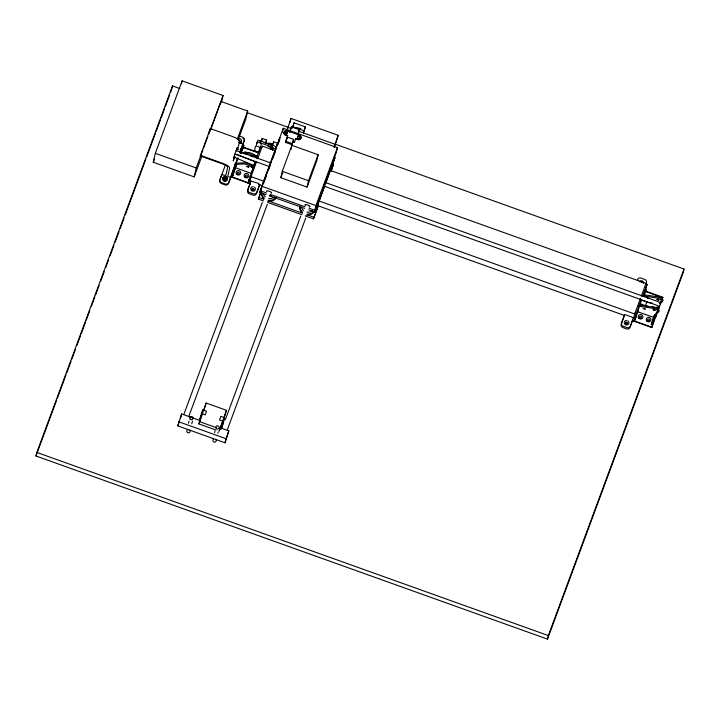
<?xml version="1.0" encoding="UTF-8"?>
<svg xmlns="http://www.w3.org/2000/svg" width="720" height="720" viewBox="0 0 720 720"><rect width="100%" height="100%" fill="white"/><g stroke="black" fill="none" stroke-linecap="round" stroke-linejoin="round"><path stroke-width="1.08" d="M624.393 315.027L625.239 314.757A1.476 0.468 20.4 0 1 625.509 314.82L632.07 317.169A1.476 0.468 20.4 0 1 632.439 317.358L633.132 317.97M633.708 318.375L633.888 317.952M271.287 149.445L272.133 145.737L271.728 145.143L260.028 140.697A2.322 0.666 20.3 0 0 257.688 140.562L257.058 143.352M222.84 177.939L222.84 177.939A2.511 2.403 12.8 0 1 227.493 179.604L226.62 176.832M250.812 181.089L258.237 183.303L259.398 184.401M653.121 323.325L651.708 327.546L632.52 320.679M209.34 131.697L208.773 133.011M651.87 322.866L654.588 314.64L651.303 324.639L651.87 322.812L653.121 323.262M645.894 283.842L645.552 284.625M236.565 150.777L237.258 147.654M262.242 146.466L261.882 147.357M632.34 320.805L633.123 318.438M270.45 144.792L270.09 144.306A2.322 0.666 20.3 0 0 268.209 143.937M239.382 142.758L242.937 144.09L244.296 140.562A2.673 2.565 12.8 0 0 242.667 137.25L239.841 136.242M335.583 144.297L684 269.046L683.19 272.619L547.515 639.135L36 455.994L36.81 452.421L172.485 85.905L179.901 88.56M201.96 155.889L194.193 176.886L153.279 162.243L155.313 153.315L182.133 80.865L223.038 95.508L221.688 101.457M171.882 88.587L172.485 85.905M181.458 83.844L182.133 80.865M194.193 176.886L196.218 167.958L202.824 150.111M220.617 177.561L221.796 174.726L225.774 175.509L227.628 167.364A5.355 1.53 20.3 0 0 222.939 164.061L200.277 155.952L200.412 155.358L223.074 163.467A7.479 2.133 20.3 0 1 229.626 168.084L227.79 176.265L230.49 177.561L228.762 182.52A2.673 2.565 12.8 0 1 225.36 184.023L221.58 182.673A2.673 2.565 12.8 0 1 219.951 179.37M209.619 131.661L210.321 128.601L232.974 136.71A7.479 2.133 20.3 0 1 239.535 141.327L237.69 149.463L238.752 149.283M220.41 104.445L221.076 101.502L247.698 111.033L245.916 118.872L238.203 139.716M235.107 165.186L235.557 163.251L243.936 162.783A4.248 1.215 20.3 0 1 249.498 164.448L253.485 166.635M232.803 175.275L232.38 176.598L236.367 164.898L232.02 177.597L233.289 174.078L232.866 175.392M220.401 427.824L228.789 430.83L224.955 442.764L177.759 425.862L181.593 413.928L200.475 420.687M180.657 418.023L181.593 413.928M188.514 423.297L189.009 421.11M191.817 423.783L192.438 421.047M256.392 145.152L256.941 142.344A2.412 0.684 20.3 0 1 259.362 142.479A2.412 0.684 20.3 0 1 261.477 143.964L256.482 158.085M249.966 181.395L251.046 176.634L256.509 161.883M252.171 171.648L253.035 167.841L249.057 165.654A4.248 1.215 20.3 0 0 243.495 163.98L235.107 164.448L230.904 176.877M249.606 183.177L250.146 183.78L230.967 176.913M261.774 140.301L262.197 138.429L266.607 140.004L266.175 141.885M216.072 430.074L198.792 423.882L206.181 403.047L226.503 410.319L224.073 417.789M201.411 413.478L205.218 414.846L206.55 411.237L202.743 409.869L199.368 420.291M201.726 414.369L202.743 409.869M206.181 403.047L203.742 410.508M267.948 143.919L268.092 143.271A2.322 0.666 20.3 0 1 270.432 143.397A2.322 0.666 20.3 0 1 272.466 144.837L271.62 148.545A2.322 0.666 20.3 0 1 271.035 148.779M263.547 200.961L258.336 199.098L260.631 192.303M266.121 194.58L259.875 192.339L260.235 190.746L279.9 137.637L277.605 144.432M337.401 147.681L315.954 205.632L314.892 210.312L336.339 152.361L337.401 147.681L283.284 128.304L261.828 186.246L260.766 190.935L261.549 188.829M271.044 149.4L271.467 147.537A2.322 0.666 20.3 0 0 269.424 146.106L259.353 142.497M273.096 144.252L273.636 141.858L277.551 143.262L275.733 149.103L271.818 147.699M282.429 132.048L283.284 128.304M214.623 432.621L214.992 430.983M217.917 433.143L218.169 432.054M286.992 130.392L290.988 118.413L338.184 135.315L334.323 147.321M285.534 142.389L287.343 137.106L293.634 139.356L293.391 140.436L291.834 144.639L285.534 142.389L287.343 137.106M286.308 139.257L287.649 135.657L285.48 134.874A2.322 2.223 12.8 0 1 284.067 132.003A2.322 2.223 12.8 0 1 287.028 130.698L299.493 135.162A2.322 2.223 12.8 0 1 300.906 138.033A2.322 2.223 12.8 0 1 297.945 139.338L295.776 138.564L294.372 142.452L292.338 141.723M290.052 122.517L290.988 118.413M287.649 135.657L285.417 135.153A2.322 2.223 12.8 0 1 285.399 130.959M223.308 421.317L219.501 419.958L220.842 416.349L224.649 417.717L221.274 428.13M221.553 428.373L224.649 417.717M280.827 177.696L282.276 171.324L291.897 145.35L318.132 154.746L316.683 161.109L307.071 187.092L280.827 177.696L282.753 172.503M292.266 128.151L294.021 122.832L305.352 126.891L303.426 132.948L305.352 126.891M294.021 122.832L292.806 126.972M291.834 144.639L293.634 139.356M290.925 149.598L291.897 145.35M224.955 442.764L228.789 430.83M294.372 142.452L292.41 141.444M295.776 138.564L297.882 139.617A2.322 2.223 12.8 0 0 300.843 138.312A2.322 2.223 12.8 0 0 299.43 135.441L297.351 134.694M299.52 129.771L297.891 134.586L299.52 129.771L291.492 126.9L289.863 131.715L291.492 126.9L300.897 128.511M307.071 187.092L308.511 180.72L318.132 154.746M305.19 215.874L313.515 218.853L318.123 205.812M308.808 209.862L315.054 212.094L335.079 157.392L325.845 182.934M334.188 147.285L338.184 135.315M547.515 639.135L548.325 635.562L684 269.046M633.6 318.753L634.68 313.992L640.539 298.161M635.328 317.934L636.471 314.973L634.212 321.597L637.893 311.814L639.63 304.893L640.935 305.361A4.95 1.413 20.3 0 1 642.393 305.442L657.576 307.755A4.014 1.143 20.3 0 0 659.358 307.035A4.014 1.143 20.3 0 0 655.929 304.947L323.604 185.967M639.36 305.982L639.63 304.893M642.789 296.559L643.455 294.57L644.76 295.038L644.31 296.235L643.014 295.767M656.712 312.039L655.632 316.8L657.504 311.733M658.26 309.708L659.439 305.775M659.871 303.867L660.6 301.158M660.537 301.689L660.114 303.561L661.077 301.419M661.995 299.745L662.85 297.306L644.454 290.718M242.631 145.062L239.49 152.757M235.089 164.511L235.557 163.251M634.59 314.388L635.148 312.723M250.956 177.03L251.514 175.374M645.642 290.727L644.868 292.815L646.101 289.314L644.031 295.227M250.209 177.201L250.011 177.786M639.486 305.532L641.367 299.952M642.573 296.523L647.163 284.229L644.265 294.075L645.651 290.367M240.75 153.207L243.918 145.314L241.092 153.252M253.512 166.743L255.222 161.694M199.998 419.508L201.375 415.395L199.485 420.408M653.103 323.28L656.487 312.291A4.95 1.413 20.3 0 0 658.179 310.815A4.95 1.413 20.3 0 0 651.798 308.124L641.952 306.648A4.95 1.413 20.3 0 0 640.494 306.558L639.189 306.099M248.724 181.359C247.725 184.437 250.101 177.858 248.958 180.702M250.308 182.763L247.959 189.171A2.673 2.565 12.8 0 0 249.588 192.483L253.368 193.833A2.673 2.565 12.8 0 0 256.77 192.33L259.209 185.67M623.961 316.269L621.522 322.929A2.673 2.565 12.8 0 0 623.151 326.232L626.931 327.582A2.673 2.565 12.8 0 0 630.333 326.079L632.682 319.671M662.805 297.297L662.067 299.403M250.911 181.08L249.939 184.005L250.245 183.375M36 455.994L56.664 400.176M57.447 398.07L66.024 374.895M66.798 372.789L71.091 361.206M71.865 359.1L75.375 349.623M76.941 345.411L80.442 335.925M81.225 333.819L85.518 322.236M86.292 320.13L89.802 310.653M91.359 306.441L94.869 296.955M95.652 294.849L99.162 285.372M100.719 281.16L104.229 271.683M105.786 267.471L108.513 260.1M110.079 255.879L113.976 245.349M115.146 242.19L119.043 231.66M120.213 228.501L124.11 217.971M125.28 214.812L145.944 158.985M146.727 156.879L155.304 133.713M156.078 131.607L160.371 120.015M161.154 117.909L164.655 108.432M165.438 106.326L169.731 94.743M170.505 92.637L171.675 89.478M153.279 162.243L154.449 159.093M200.277 155.952L210.321 128.601M203.598 148.014L207.873 136.458M208.656 134.361L223.038 95.508M210.663 129.645L221.076 101.502M225.432 164.907L219.753 180.234A2.673 2.565 12.8 0 0 221.382 183.537L225.162 184.887A2.673 2.565 12.8 0 0 228.564 183.384L230.895 177.093M237.285 139.176L247.698 111.033M234.981 156.375L233.217 161.064L234.648 154.692L237.231 147.699M230.49 177.561L237.87 157.644M239.805 152.406L242.91 144.018M235.638 164.133L237.519 159.066M236.304 162.486L237.825 158.373M242.937 144.576L244.098 141.426A2.673 2.565 12.8 0 0 243.747 139.05M260.919 141.885L262.197 138.429M251.739 167.373L252.18 166.167M256.005 155.844L257.31 156.312L256.86 157.509L255.555 157.05L256.005 155.844L253.323 154.125A4.248 1.215 20.3 0 0 247.761 152.451L240.426 152.865M255.321 161.244L248.787 180.612L249.084 179.919M250.245 177.606L248.067 183.339L249.174 179.676M257.661 158.769L262.35 146.097L275.031 150.633M250.335 183.258L247.662 190.485A2.673 2.565 12.8 0 0 249.291 193.797L253.071 195.147A2.673 2.565 12.8 0 0 256.473 193.644L259.911 184.356M265.644 142.596L266.607 140.004M273.636 141.858L272.358 145.314L276.273 146.709M259.875 192.339L269.514 166.302M270.666 163.179L276.066 148.599M263.493 183.564L266.229 176.184M268.569 169.866L270.513 164.592M272.853 158.274L275.589 150.894M277.929 144.576L279.882 139.311M258.336 199.098L261.036 191.808M177.759 425.862L179.577 420.966M183.987 414.018L262.305 202.464M189.027 415.818L267.336 204.264M198.792 423.882L201.843 415.656M226.503 410.319L219.123 431.163L222.552 421.902M221.013 429.255L223.623 422.217M225.468 419.409L300.69 216.207M227.412 429.561L305.721 218.016M315.054 212.094L324.693 186.057M330.84 171.441L333.54 164.151L331.254 170.955M313.515 218.853L318.528 205.317M624.663 314.946L621.225 324.234A2.673 2.565 12.8 0 0 622.854 327.546L626.634 328.896A2.673 2.565 12.8 0 0 630.036 327.393L632.331 321.201M641.304 296.091L645.984 283.446L329.994 170.307M641.412 299.646L636.048 314.199L634.968 318.825L635.238 318.177M639.936 305.478L640.683 303.453M640.494 306.558L640.935 305.361M650.853 326.826L651.636 327.105M651.708 327.546L657.423 312.102M658.188 310.041L661.239 301.797M249.777 178.038L250.182 177.021M640.611 303.489L639.648 305.775M249.174 180.009L249.48 179.217M241.416 141.993L241.416 141.993A2.511 2.403 12.8 0 1 240.579 142.839M222.768 178.065L225.207 176.328M241.488 141.849L240.534 142.731L239.229 142.776M269.136 143.64L270.153 143.64M270.243 144.693L272.133 145.737M253.152 186.678L252.567 186.741A2.34 2.241 12.8 0 0 250.848 189.711A2.34 2.241 12.8 0 0 254.214 190.908A2.34 2.241 12.8 0 0 254.835 187.551L254.43 187.137M626.715 320.427L626.13 320.49A2.34 2.241 12.8 0 0 624.42 323.46A2.34 2.241 12.8 0 0 627.777 324.666A2.34 2.241 12.8 0 0 628.398 321.3L627.993 320.886M244.17 153.828L247.32 153.657A4.248 1.215 20.3 0 1 252.873 155.331L255.555 157.05M647.235 297.927L648.801 298.431M250.902 155.943L252.486 156.708M652.293 303.156L648.99 302.661A4.014 1.143 20.3 0 1 646.722 302.058M259.533 140.886L260.883 141.507M654.705 309.366L654.336 309.231M651.474 327.051L633.87 320.742M651.798 327.159L650.691 326.772M292.599 126.675L303.921 130.734M247.68 112.824L287.919 127.233M287.694 127.314L290.835 128.439M298.179 131.067L334.89 144.216M286.956 130.977L290.079 132.093M285.777 141.309L292.077 143.568M264.168 142.56L267.003 143.577M242.73 146.898L258.399 152.496M243.036 147.402L258.174 152.829M644.589 291.177L662.76 297.684M241.191 148.806L242.451 149.256M644.004 293.031L644.634 293.256M236.043 150.525L270.963 163.035M324.945 182.358L657.261 301.338A4.014 1.143 20.3 0 1 660.474 304.11M234.702 154.134L269.631 166.635M282.276 171.324L308.511 180.72M255.348 161.919L236.979 154.296M640.485 299.808L646.839 302.085L645.39 305.667A4.014 1.143 20.3 0 0 647.658 306.27M656.946 306.936L659.007 307.674M254.007 165.519L233.649 156.996M640.215 303.795L645.498 305.694M235.701 167.814L250.74 173.196M637.893 311.814L653.922 317.556M251.046 176.634L263.727 181.179M318.681 200.853L634.68 313.992M232.371 172.638L233.622 173.088M635.184 316.863L635.814 317.088M258.417 184.419L262.647 185.94M317.601 205.614L624.087 315.342M261.828 186.246L315.954 205.632M231.894 176.823L248.976 182.943M260.235 190.746L266.481 192.987M270.135 194.292L305.001 206.775M309.168 208.269L315.414 210.501M155.313 153.315L196.218 167.958M269.244 195.696L304.641 208.368M258.705 197.505L263.907 199.368M269.109 201.231L302.427 213.165M307.638 215.028L313.884 217.26M267.714 202.455L302.067 214.758M199.323 421.56L216.603 427.752M178.695 421.758L225.891 438.66M36.81 452.421L548.325 635.562M270.36 143.712L271.413 144.396M215.784 439.497A1.674 1.602 12.8 0 1 215.613 441.774A1.674 1.602 12.8 0 1 213.246 441.54A1.674 1.602 12.8 0 1 213.48 439.272M189.684 430.155A1.674 1.602 12.8 0 1 189.441 432.486A1.674 1.602 12.8 0 1 187.029 432.045A1.674 1.602 12.8 0 1 187.614 429.777M331.641 165.258A8.028 7.686 12.8 0 1 331.488 165.96M315.18 210.114A8.028 7.686 12.8 0 1 314.91 210.753M314.568 211.383A8.028 7.686 12.8 0 1 306.378 214.992M301.788 212.58A8.028 7.686 12.8 0 1 299.718 206.064M312.489 210.636A6.687 6.408 12.8 0 1 306.927 212.13M303.543 210.519A6.687 6.408 12.8 0 1 301.491 207.162M313.92 211.455A8.028 7.686 12.8 0 1 307.395 213.966M302.616 211.995A8.028 7.686 12.8 0 1 299.88 206.424M276.372 197.703A8.028 7.686 12.8 0 1 267.453 201.159M263.592 198.9A8.028 7.686 12.8 0 1 261.522 192.384M274.293 196.956A6.687 6.408 12.8 0 1 268.74 198.459M265.347 196.839A6.687 6.408 12.8 0 1 263.304 193.491M275.724 197.775A8.028 7.686 12.8 0 1 268.434 200.196M264.429 198.324A8.028 7.686 12.8 0 1 261.684 192.753M298.251 138.618A1.215 1.161 12.8 0 1 297.648 136.854A1.215 1.161 12.8 0 1 299.565 136.782A1.215 1.161 12.8 0 1 299.187 138.591M271.251 195.651A4.041 3.87 12.8 0 1 269.658 195.876M266.805 191.601A2.673 0.765 20.3 0 1 267.534 190.818A2.673 0.765 20.3 0 1 270.801 191.988A2.673 0.765 20.3 0 1 271.089 193.131M305.424 205.533A2.673 0.765 20.3 0 1 305.811 204.552A2.673 0.765 20.3 0 1 309.294 205.803A2.673 0.765 20.3 0 1 309.204 206.892M242.973 138.348A2.673 2.565 12.8 0 1 243.396 138.663M238.743 140.265A0.999 0.963 12.8 0 1 240.138 141.219A0.999 0.963 12.8 0 1 238.662 142.002M237.987 138.861A2.34 2.241 12.8 0 1 241.335 139.851A2.34 2.241 12.8 0 1 239.994 142.92M223.929 180.414A0.999 0.963 12.8 0 1 224.766 179.046A0.999 0.963 12.8 0 1 225.774 180.342A0.999 0.963 12.8 0 1 224.163 180.711M660.303 301.959A4.95 1.413 20.3 0 0 661.995 300.483A4.95 1.413 20.3 0 0 655.623 297.801L645.768 296.316A4.95 1.413 20.3 0 0 644.31 296.235M644.751 295.029A4.95 1.413 20.3 0 1 646.209 295.11L656.064 296.595A4.95 1.413 20.3 0 1 661.968 298.908A4.95 1.413 20.3 0 1 662.004 300.843M652.239 306.918A4.95 1.413 20.3 0 1 657.963 309.105A4.95 1.413 20.3 0 1 658.512 311.13M637.569 279.576A2.673 2.565 12.8 0 1 640.98 278.073L644.76 279.423A2.673 2.565 12.8 0 1 646.38 282.735M639.288 281.799A2.34 2.241 12.8 0 1 643.608 283.41M641.097 282.375A0.999 0.963 12.8 0 1 641.835 282.582M637.443 280.521A2.673 2.565 12.8 0 1 637.677 280.188M646.218 282.852A2.673 2.565 12.8 0 1 646.083 284.04M625.311 323.829A0.999 0.963 12.8 0 1 626.598 323.091A0.999 0.963 12.8 0 1 627.21 324.423M272.862 147.393A2.673 2.565 12.8 0 1 272.817 148.977M272.565 148.707A2.673 2.565 12.8 0 1 272.52 150.291M251.766 190.485A0.999 0.963 12.8 0 1 252.693 189.297A0.999 0.963 12.8 0 1 253.719 190.44M243.261 153.027A2.34 2.241 12.8 0 1 247.14 152.838M253.656 154.836A2.34 2.241 12.8 0 1 255.159 155.709M246.654 166.374L248.67 167.094L246.654 166.374M643.212 308.358L645.228 309.078L643.212 308.358M653.13 309.843L655.146 310.563L653.139 309.816M656.955 299.52L658.971 300.24L656.982 299.475M242.667 148.779L243.558 146.322L242.667 148.779M255.456 146.367L254.61 150.084A2.412 0.684 20.3 0 0 256.725 151.569A2.412 0.684 20.3 0 0 259.137 151.704L259.983 147.987A2.412 0.684 20.3 0 0 257.868 146.502A2.412 0.684 20.3 0 0 255.456 146.367M268.173 146.286L270.423 147.168L268.254 146.25M216.288 428.49A1.674 1.602 12.8 0 0 219.105 427.914A1.674 1.602 12.8 0 0 217.134 425.844A1.674 1.602 12.8 0 0 216.288 428.49M190.188 419.139A1.674 1.602 12.8 0 0 193.005 418.572A1.674 1.602 12.8 0 0 191.034 416.502A1.674 1.602 12.8 0 0 190.188 419.139M297.792 137.988A1.215 1.161 12.8 0 0 299.862 137.655A1.215 1.161 12.8 0 0 298.494 136.098A1.215 1.161 12.8 0 0 297.792 137.988M285.327 133.524A1.215 1.161 12.8 0 0 287.388 133.191A1.215 1.161 12.8 0 0 286.029 131.634A1.215 1.161 12.8 0 0 285.327 133.524M285.264 133.812A1.215 1.161 12.8 0 0 287.325 133.479A1.215 1.161 12.8 0 0 285.966 131.922A1.215 1.161 12.8 0 0 285.264 133.812M223.254 180.567A2.34 2.241 12.8 0 0 227.232 179.928A2.34 2.241 12.8 0 0 224.604 176.922A2.34 2.241 12.8 0 0 223.254 180.567M224.181 180.126A0.999 0.963 12.8 0 0 225.882 179.856A0.999 0.963 12.8 0 0 224.757 178.569A0.999 0.963 12.8 0 0 224.181 180.126M646.83 321.084A2.34 2.241 12.8 0 0 650.808 320.445A2.34 2.241 12.8 0 0 648.18 317.439A2.34 2.241 12.8 0 0 646.83 321.084M638.811 318.213A2.34 2.241 12.8 0 0 642.789 317.574A2.34 2.241 12.8 0 0 640.161 314.577A2.34 2.241 12.8 0 0 638.811 318.213M647.838 320.643A0.999 0.963 12.8 0 0 649.503 320.229A0.999 0.963 12.8 0 0 648.261 319.041A0.999 0.963 12.8 0 0 647.838 320.643M639.801 317.844A0.999 0.963 12.8 0 0 641.475 317.421A0.999 0.963 12.8 0 0 640.233 316.233A0.999 0.963 12.8 0 0 639.801 317.844M625.752 323.685A0.999 0.963 12.8 0 0 627.462 323.415A0.999 0.963 12.8 0 0 626.328 322.119A0.999 0.963 12.8 0 0 625.752 323.685M252.189 189.936A0.999 0.963 12.8 0 0 253.89 189.657A0.999 0.963 12.8 0 0 252.765 188.37A0.999 0.963 12.8 0 0 252.189 189.936M236.628 174.222A2.34 2.241 12.8 0 0 240.606 173.583A2.34 2.241 12.8 0 0 237.978 170.577A2.34 2.241 12.8 0 0 236.628 174.222M244.647 177.093A2.34 2.241 12.8 0 0 248.625 176.454A2.34 2.241 12.8 0 0 245.997 173.448A2.34 2.241 12.8 0 0 244.647 177.093M237.618 173.844A0.999 0.963 12.8 0 0 239.283 173.421A0.999 0.963 12.8 0 0 238.05 172.233A0.999 0.963 12.8 0 0 237.618 173.844M245.646 176.652A0.999 0.963 12.8 0 0 247.32 176.229A0.999 0.963 12.8 0 0 246.078 175.041A0.999 0.963 12.8 0 0 245.646 176.652"/></g></svg>
